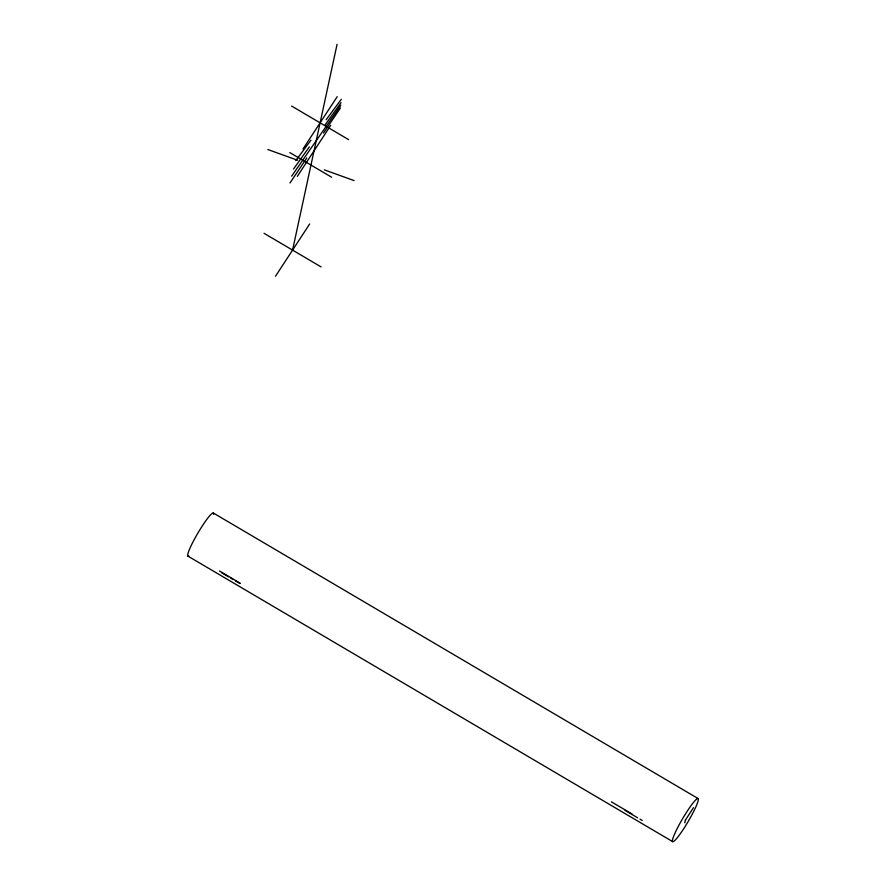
<?xml version="1.0" encoding="UTF-8"?>
<svg xmlns="http://www.w3.org/2000/svg" width="886" height="886" viewBox="0 0 886 886"><rect width="100%" height="100%" fill="white"/><g stroke="black" fill="none" stroke-linecap="round" stroke-linejoin="round"><path stroke-width="1.33" d="M292.579 250.107L337.079 44.3M684.789 822.817L685.476 819.927M302.99 148.981L337.201 96.685M297.364 176.336L330.711 125.336M275.48 276.266L309.679 223.959M685.376 820.093L693.494 807.667M289.988 182.97L306.8 157.974M323.6 132.978L340.412 107.981M291.649 176.17L340.811 105.224M293.521 169.016L309.369 146.888M325.206 124.76L341.044 102.632M295.791 160.599L310.975 140.165M326.148 119.732L341.32 99.298M267.805 149.512L297.63 160.255M324.309 169.857L354.134 180.6M291.583 106.043L348.608 139.623M289.811 152.591L331.641 177.233M264.061 233.317L321.097 266.907M213.327 513.016L698.079 798.541A25.018 3.112 -59.5 0 1 681.312 832.297A25.018 3.112 -59.5 0 1 676.738 829.429A25.018 3.112 -59.5 0 1 698.079 798.541M219.473 570.994L240.095 583.143M611.395 801.841L632.028 814.001M221.677 572.766L228.544 576.819M230.836 578.17L233.129 579.522M235.421 580.873L240.006 583.564M625.062 810.369L637.665 817.8M639.958 819.14L642.25 820.491M187.921 556.109L672.673 841.634M188.773 555.965A25.018 3.112 -59.5 0 1 198.442 532.143A25.018 3.112 -59.5 0 1 213.559 514.356"/></g></svg>
